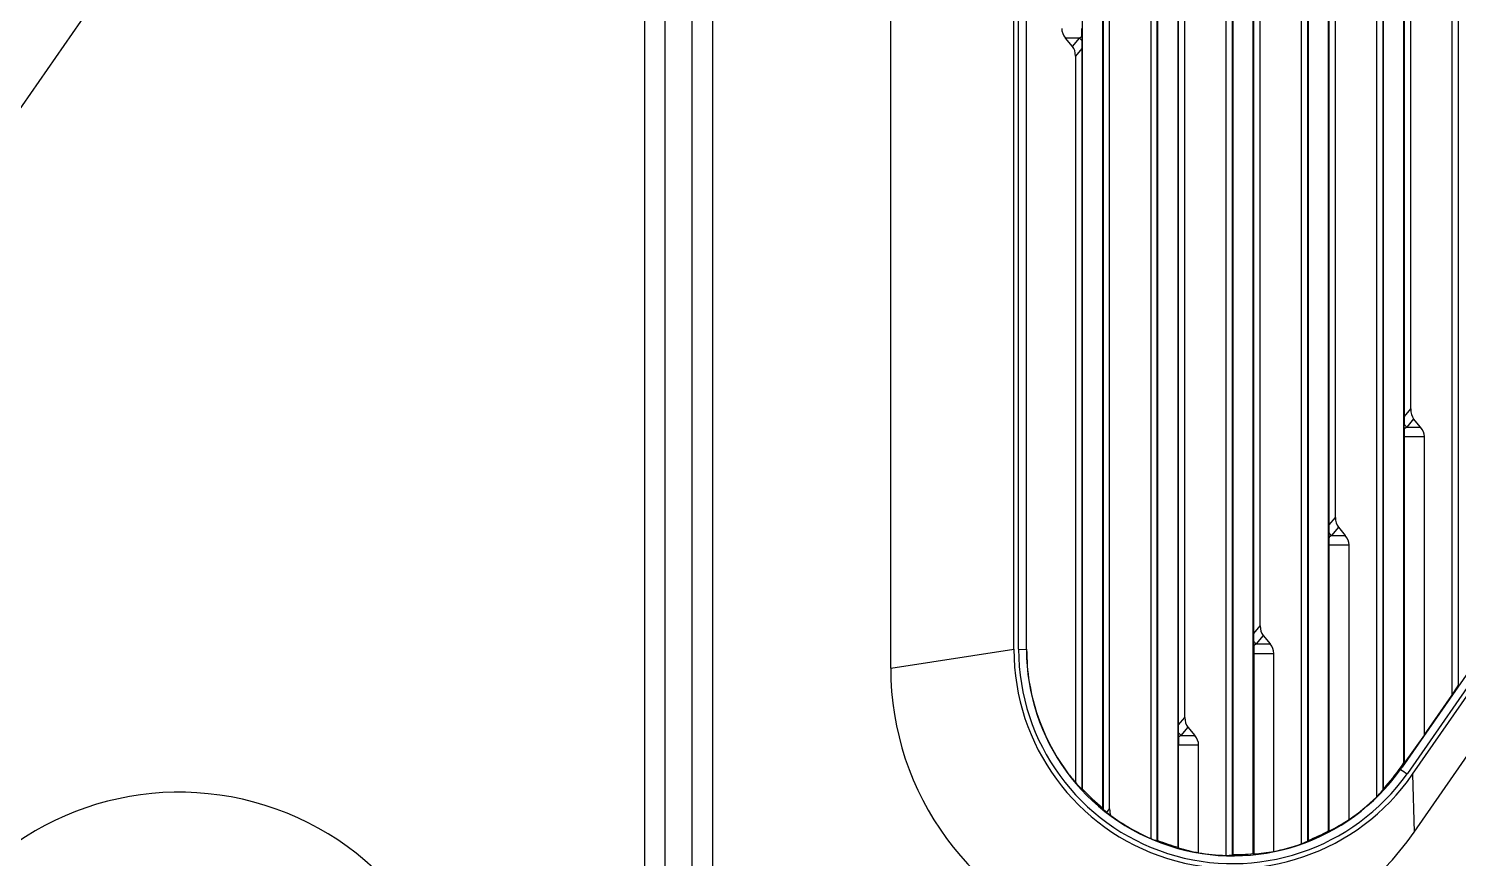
# Model space of a CAD drawing. Header units: millimetres. Extents: x 389 to 17466, y 310 to 5904.
# Drawn here: x 4754.5 to 4963.5, y 1395.7 to 1516.9 of the extents above; entities that cross this region are included whole.
import ezdxf

# ---------------------------------------------------------------- set-up
doc = ezdxf.new("R2010")
doc.units = ezdxf.units.MM

msp = doc.modelspace()

# ---------------------------------------------------------------- linework, layer by layer
at = {"color": 7, "linetype": 'Continuous'}
for p, q in [((4956.5375, 1461.3849), (4956.5375, 1630.6014)), ((4952.5375, 1627.9194), (4952.5375, 1405.8992)), ((4955.5375, 1409.6896), (4955.5375, 1629.6841)), ((4955.6205, 1460.2989), (4955.6205, 1629.6841)), ((4945.5375, 1445.5505), (4945.5375, 1618.0726)), ((4944.5375, 1399.7614), (4944.5375, 1616.4035)), ((4944.6205, 1444.4645), (4944.6205, 1616.6683)), ((4941.5375, 1612.085), (4941.5375, 1398.3756)), ((4933.6205, 1428.6287), (4933.6205, 1600.8339)), ((4934.5375, 1429.7147), (4934.5375, 1602.2383)), ((4933.5375, 1396.4469), (4933.5375, 1600.5691)), ((5088.6136, 1598.9724), (4956.0506, 1408.1497)), ((4956.8183, 1408.0278), (5089.4659, 1598.9724)), ((4957.0311, 1399.5704), (5095.6885, 1599.1661)), ((4930.5375, 1596.2507), (4930.5375, 1396.2984)), ((4963.4546, 1593.3294), (4963.4546, 1420.9407)), ((4962.5375, 1592.2434), (4962.5375, 1419.5364)), ((4923.5375, 1416.3449), (4923.5375, 1586.4039)), ((4922.5375, 1397.3718), (4922.5375, 1584.7348)), ((4922.6205, 1415.2589), (4922.6205, 1584.9996)), ((4919.5375, 1580.4163), (4919.5375, 1398.3767)), ((4951.5375, 1576.2579), (4951.5375, 1404.6921)), ((4952.4546, 1577.3439), (4952.4546, 1405.6893)), ((4532.5668, 1187.4964), (4799.9646, 1572.4123)), ((4898.5375, 1426.2849), (4898.5375, 1571.6088)), ((4912.5375, 1402.9665), (4912.5375, 1570.5695)), ((4911.5375, 1403.0845), (4911.5375, 1568.9004)), ((4911.6205, 1402.9101), (4911.6205, 1569.1652)), ((4908.5375, 1564.5819), (4908.5375, 1405.8955)), ((4941.4546, 1561.5095), (4941.4546, 1398.2538)), ((4940.5375, 1560.4235), (4940.5375, 1397.8618)), ((4844.5375, 1555.982), (4844.5375, 1156.5406)), ((4854.5375, 1156.5406), (4854.5375, 1555.982)), ((4880.5375, 1423.5327), (4880.5375, 1555.982)), ((4847.5375, 1553.9595), (4847.5375, 1156.4358)), ((4851.5375, 1156.4358), (4851.5375, 1553.9595)), ((4899.2375, 1426.3086), (4899.2375, 1551.481)), ((4900.4065, 1426.2849), (4900.4065, 1552.1262)), ((4900.3737, 1426.2841), (4900.3737, 1548.5209)), ((4929.5375, 1544.5891), (4929.5375, 1396.1834)), ((4930.4546, 1545.6751), (4930.4546, 1396.2155)), ((4919.4546, 1529.8408), (4919.4546, 1398.3203)), ((4918.5375, 1528.7548), (4918.5375, 1398.6511)), ((4908.1108, 1515.5566), (4906.0924, 1515.5586)), ((4907.1016, 1514.3369), (4906.0924, 1515.5586)), ((4907.1016, 1514.3369), (4908.1108, 1515.5566)), ((4908.1108, 1515.5566), (4908.4741, 1515.8238)), ((4908.4546, 1514.0287), (4907.5375, 1512.9204)), ((4908.4546, 1514.0064), (4908.4546, 1405.8629)), ((4907.5375, 1512.9204), (4907.5375, 1406.823)), ((5008.2699, 1485.3101), (4955.3103, 1409.0754)), ((4955.6205, 1460.2766), (4956.5375, 1461.3849)), ((4955.9642, 1458.7487), (4955.601, 1458.4815)), ((4956.9734, 1459.9684), (4955.9642, 1458.7487)), ((4955.9642, 1458.7487), (4957.9826, 1458.7467)), ((4957.9826, 1458.7467), (4956.9734, 1459.9684)), ((4955.5913, 1457.3622), (4958.5375, 1457.3593)), ((4955.5913, 1457.3622), (4955.5913, 1409.6728)), ((4958.5375, 1413.7785), (4958.5375, 1457.3593)), ((4944.6205, 1444.4422), (4945.5375, 1445.5505)), ((4945.9734, 1444.134), (4944.9642, 1442.9143)), ((4945.9734, 1444.134), (4946.9826, 1442.9123)), ((4944.9642, 1442.9143), (4944.601, 1442.6472)), ((4944.9642, 1442.9143), (4946.9826, 1442.9123)), ((4944.5913, 1441.5278), (4944.5913, 1399.7291)), ((4944.5913, 1441.5278), (4947.5375, 1441.5249)), ((4947.5375, 1401.4249), (4947.5375, 1441.5249)), ((4933.6205, 1428.6063), (4934.5375, 1429.7147)), ((4934.9734, 1428.2981), (4933.9642, 1427.0784)), ((4934.9734, 1428.2981), (4935.9826, 1427.0765)), ((4880.5375, 1423.5327), (4898.5375, 1426.2849)), ((4899.2375, 1426.2787), (4900.3737, 1426.2841)), ((4900.3737, 1426.2849), (4900.4065, 1426.2849)), ((4933.5913, 1425.6918), (4936.5375, 1425.6891)), ((4933.5913, 1425.6918), (4933.5913, 1396.3981)), ((4933.9642, 1427.0784), (4933.601, 1426.8112)), ((4933.9642, 1427.0784), (4935.9826, 1427.0765)), ((4936.5375, 1396.7629), (4936.5375, 1425.6891)), ((4963.4546, 1420.9407), (4963.5375, 1421.2055)), ((4958.5375, 1413.7785), (4962.5375, 1419.5364)), ((4962.5375, 1419.5364), (4963.4546, 1420.9407)), ((4922.6205, 1415.2365), (4923.5375, 1416.3449)), ((4923.9734, 1414.9283), (4922.9642, 1413.7086)), ((4923.9734, 1414.9283), (4924.9826, 1413.7067)), ((4922.9643, 1413.7086), (4922.601, 1413.4414)), ((4922.9642, 1413.7086), (4924.9826, 1413.7067)), ((4958.5375, 1413.7785), (4955.5913, 1409.6728)), ((4922.5913, 1397.3012), (4922.5913, 1412.3278)), ((4922.5913, 1412.322), (4925.5375, 1412.3193)), ((4925.5375, 1396.5778), (4925.5375, 1412.3193)), ((4955.1758, 1409.1689), (4955.5375, 1409.6896)), ((4955.3103, 1409.0754), (4955.1758, 1409.1689)), ((4955.5913, 1409.6728), (4955.5375, 1409.6896)), ((4956.8183, 1408.0278), (4957.0311, 1399.5704)), ((4908.4546, 1405.8629), (4908.5375, 1405.8955)), ((4952.5375, 1405.8992), (4952.4546, 1405.6893)), ((4911.6205, 1402.9101), (4911.5375, 1403.0845)), ((4911.6205, 1402.9101), (4912.1314, 1402.4771)), ((4912.1301, 1402.4737), (4912.5375, 1402.9665)), ((4912.1301, 1402.4737), (4912.7071, 1402.0211)), ((4919.4546, 1398.3203), (4919.5375, 1398.3767)), ((4941.4546, 1398.2538), (4941.5375, 1398.3756)), ((4944.5913, 1399.7291), (4944.5375, 1399.7614)), ((4922.5913, 1397.3012), (4922.5375, 1397.3718)), ((4930.4546, 1396.2155), (4930.5375, 1396.2984)), ((4933.5913, 1396.3981), (4933.5375, 1396.4469))]:
    msp.add_line(p, q, dxfattribs=at)
for centre, radius, start, end in [((4904.7234, 1511.8904), 4.9916, 41.468023, 47.263697), ((4989.7629, 1513.9731), 81.3084, 179.138337, 179.976515), ((5036.2491, 1513.3542), 127.7986, 178.893488, 179.174323), ((4845.0115, 1516.9287), 63.4722, 359.002518, 0.007549), ((4827.8123, 1460.9513), 127.8122, 358.893503, 359.174311), ((4874.3121, 1460.3322), 81.3084, 359.138337, 359.976515), ((4959.3516, 1462.4149), 4.9916, 221.468022, 227.263688), ((5019.0634, 1457.3766), 63.4721, 179.002521, 180.00755), ((4863.3121, 1444.4979), 81.3084, 359.138337, 359.976515), ((5008.0634, 1441.5422), 63.4721, 179.002521, 180.00755), ((4816.8078, 1445.117), 127.8167, 358.893511, 359.174309), ((4948.3516, 1446.5806), 4.9916, 221.468022, 227.263688), ((4805.7985, 1429.2812), 127.8261, 358.893528, 359.174342), ((4852.3059, 1428.662), 81.3145, 359.13839, 359.976532), ((4937.3516, 1430.7448), 4.9917, 221.468804, 227.265003), ((4930.5398, 1426.2919), 31.3023, 179.969469, 324.581247), ((4930.5365, 1426.2756), 30.1566, 179.98239, 324.442614), ((4997.0842, 1425.7061), 63.4929, 179.002697, 180.007703), ((4841.3062, 1415.2922), 81.3142, 359.138407, 359.976533), ((4986.0823, 1412.3363), 63.491, 179.002693, 180.007688), ((4794.7949, 1415.9114), 127.8296, 358.89354, 359.174355), ((4926.3516, 1417.375), 4.9917, 221.468605, 227.265006), ((4930.8983, 1426.0501), 29.5698, 317.039518, 325.18731), ((4932.3093, 1425.0535), 28.0062, 324.36748, 325.213496), ((5103.8587, 1634.6061), 270.4702, 236.625819, 236.867234), ((4930.0767, 1425.9565), 29.5653, 216.775308, 220.327944), ((4928.8355, 1426.2468), 28.8251, 222.364787, 225.004142), ((4930.7369, 1426.5843), 30.3427, 222.982773, 230.751122), ((4930.2097, 1426.7213), 30.662, 304.410775, 314.073182), ((4928.8165, 1426.5082), 31.499, 316.164078, 318.628464), ((4930.7834, 1426.6286), 30.5402, 233.695782, 246.360824), ((4931.1156, 1426.5471), 30.0134, 296.678928, 303.171896), ((4928.9192, 1426), 29.253, 249.213234, 251.122706), ((4930.2913, 1425.4961), 29.1736, 248.370077, 254.586722), ((4929.3003, 1425.4153), 29.7569, 292.187185, 294.107596), ((4930.642, 1425.9408), 29.6411, 291.567078, 297.958505), ((4931.188, 1425.9528), 29.9135, 253.298629, 259.111784), ((4930.5212, 1426.6341), 30.4666, 260.585405, 268.149825), ((4928.9187, 1426.9594), 30.7823, 271.15186, 272.85988), ((4930.5215, 1426.8899), 30.5891, 270.02997, 275.657857), ((4931.3412, 1426.6459), 30.3314, 274.254367, 279.864433), ((4930.6752, 1425.9326), 29.7529, 281.363547, 289.358293)]:
    msp.add_arc(centre, radius, start, end, dxfattribs=at)
for centre, major_axis, ratio, start_param, end_param in [((4914.4818, 1516.939), (8.9443, -0.0088), 0.44721342, -3.14115501, -2.78705587), ((4903.5777, 1510.5276), (3.3206, 4.0131), 0.5375563, -0.57614068, -0.10251901), ((4960.4973, 1463.7777), (-3.3206, -4.0131), 0.5375563, -0.57614068, -0.10251901), ((4949.5932, 1457.3663), (8.9443, -0.0088), 0.44721342, 0.00043765, 0.35453679), ((4949.4973, 1447.9433), (-3.3206, -4.0131), 0.5375563, -0.57614068, -0.10251901), ((4938.5932, 1441.5319), (8.9443, -0.0088), 0.44721342, 0.00043765, 0.35453679), ((4938.4973, 1432.1076), (-3.3205, -4.0132), 0.53754668, -0.57615187, -0.10251721), ((4930.5376, 1426.2849), (-26.2808, 18.257), 1, 0.6071548, 3.14159164), ((4927.5933, 1425.6957), (8.9442, -0.0082), 0.44721527, 0.00041197, 0.35451385), ((4922.5375, 1423.5327), (23.9624, 34.4935), 1, -4.1052343, -1.57079705), ((4927.4973, 1418.7378), (-3.3205, -4.0132), 0.53754668, -0.57615187, -0.10251721), ((4916.5932, 1412.3259), (8.9443, -0.0083), 0.4472136, 0.0004145, 0.35451638), ((4776.5375, 1363.4145), (34.4936, -23.9624), 1, 0.60715412, 3.14159334), ((4916.4973, 1405.3613), (-3.3201, -4.0158), 0.5373726, -0.57635433, -0.28767671)]:
    msp.add_ellipse(centre, major_axis=major_axis, ratio=ratio, start_param=start_param, end_param=end_param, dxfattribs=at)
msp.add_open_spline([(4900.4065, 1426.2848), (4900.4063, 1424.6763), (4900.9114, 1418.2904), (4903.5279, 1412.0877), (4906.3952, 1408.2564)], degree=3, knots=[0, 0, 0, 0, 0.25156432, 1, 1, 1, 1], dxfattribs=at)

doc.saveas('drawing.dxf')
